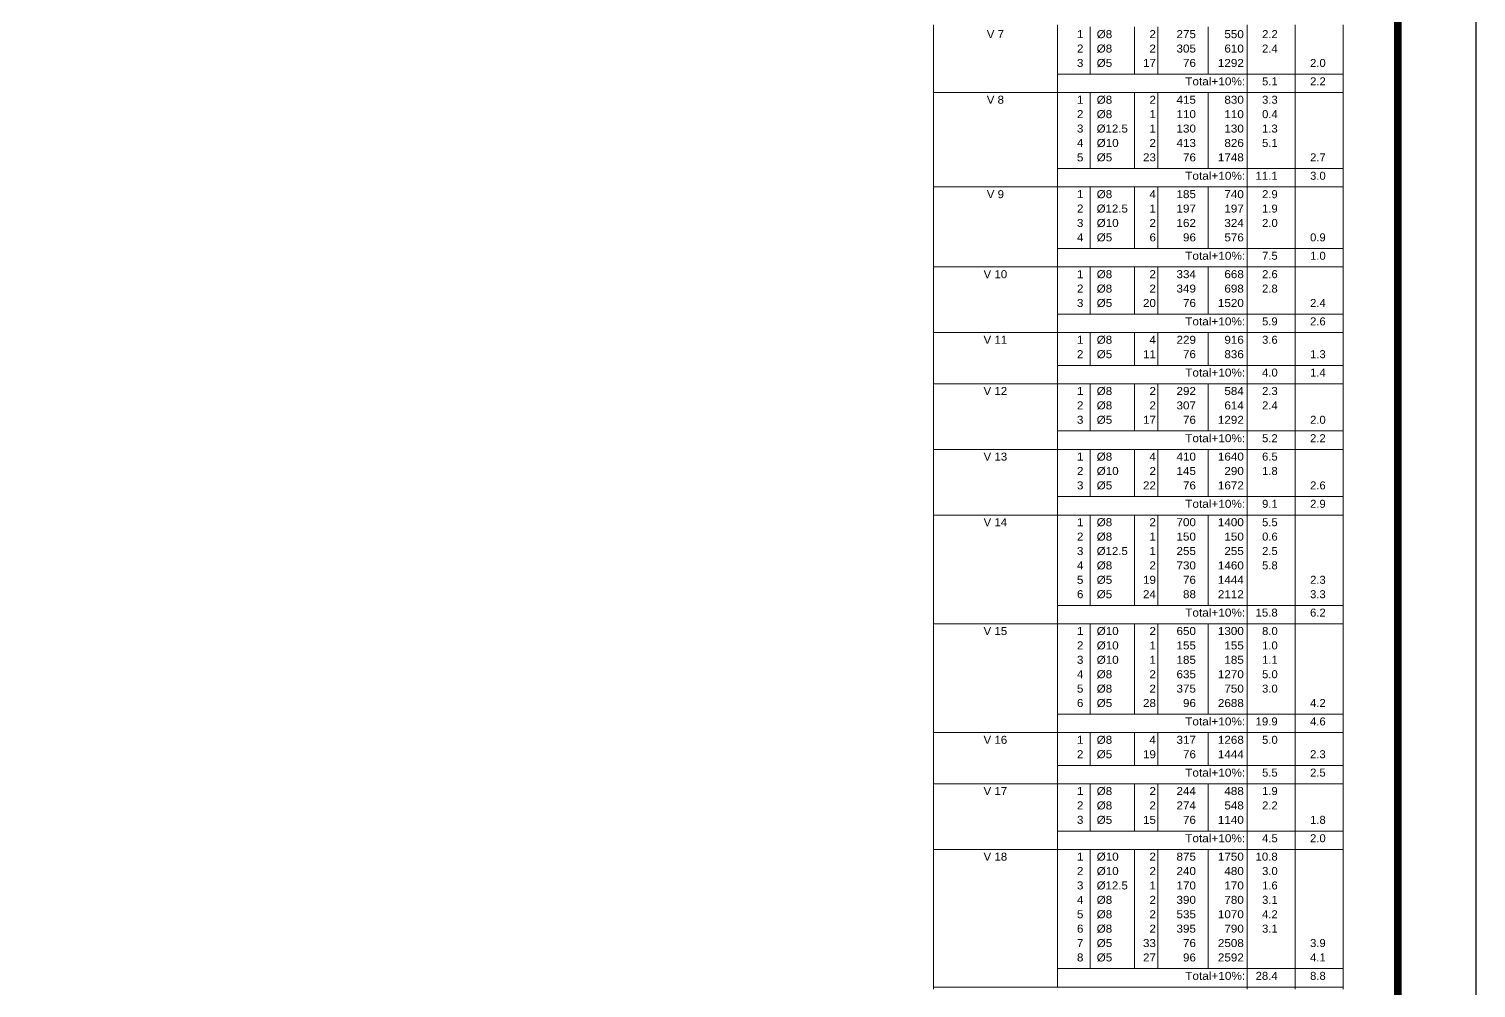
# Model space of a CAD drawing. Header units: centimetres. Extents: x 3194 to 3278, y -951 to -517.
# Drawn here: x 3259.92 to 3278.42, y -537.53 to -525.27 of the extents above; entities that cross this region are included whole.
import ezdxf
from ezdxf.enums import TextEntityAlignment as Align

# ---------------------------------------------------------------- set-up
doc = ezdxf.new("R2010")
doc.units = ezdxf.units.CM
doc.layers.add('ARQ-FOLHA', color=7, linetype='Continuous')
doc.layers.add('TABELAS', color=7, linetype='Continuous', lineweight=0)
doc.layers.add('TEXTO_TABELAS', color=7, linetype='Continuous', lineweight=0)
doc.styles.add('CYPETXT', font='arial.ttf', dxfattribs={"height": 0.2})

# ---------------------------------------------------------------- blocks, each defined once
blk = doc.blocks.new('FOLHA A1')
at = {"layer": 'ARQ-FOLHA'}
blk.add_line((841, -594), (841, 0), dxfattribs=at)
at = {"layer": 'ARQ-FOLHA', "const_width": 1}
blk.add_lwpolyline([(25, -10), (25, -584), (831, -584), (831, -10), (25, -10)], dxfattribs=at)

msp = doc.modelspace()

# ---------------------------------------------------------------- linework, layer by layer
at = {"layer": 'TABELAS'}
for p, q in [((3271.48162, -525.26831), (3271.48162, -525.21718)), ((3271.48162, -526.05582), (3271.48162, -525.26831)), ((3273.06686, -525.26831), (3273.06686, -525.21718)), ((3273.06686, -526.05582), (3273.06686, -525.26831)), ((3273.48414, -525.26831), (3273.48414, -525.24274)), ((3273.48414, -525.84616), (3273.48414, -525.26831)), ((3274.05278, -525.26831), (3274.05278, -525.24274)), ((3274.05278, -525.84616), (3274.05278, -525.26831)), ((3274.35244, -525.26831), (3274.35244, -525.24274)), ((3274.35244, -525.84616), (3274.35244, -525.26831)), ((3274.99268, -525.26831), (3274.99268, -525.24274)), ((3274.99268, -525.84616), (3274.99268, -525.26831)), ((3275.49382, -525.26831), (3275.49382, -525.21718)), ((3275.49382, -526.05582), (3275.49382, -525.26831)), ((3276.10746, -525.26831), (3276.10746, -525.21718)), ((3276.10746, -526.05582), (3276.10746, -525.26831)), ((3276.7211, -525.26831), (3276.7211, -525.21718)), ((3276.7211, -526.05582), (3276.7211, -525.26831)), ((3273.06686, -525.84616), (3276.7211, -525.84616)), ((3271.48162, -526.10696), (3271.48162, -526.05582)), ((3271.48162, -526.08139), (3276.7211, -526.08139)), ((3271.48162, -527.26265), (3271.48162, -526.10696)), ((3273.06686, -526.10696), (3273.06686, -526.05582)), ((3273.06686, -527.26265), (3273.06686, -526.10696)), ((3273.48414, -526.10696), (3273.48414, -526.08139)), ((3273.48414, -527.05299), (3273.48414, -526.10696)), ((3274.05278, -526.10696), (3274.05278, -526.08139)), ((3274.05278, -527.05299), (3274.05278, -526.10696)), ((3274.35244, -526.10696), (3274.35244, -526.08139)), ((3274.35244, -527.05299), (3274.35244, -526.10696)), ((3274.99268, -526.10696), (3274.99268, -526.08139)), ((3274.99268, -527.05299), (3274.99268, -526.10696)), ((3275.49382, -526.10696), (3275.49382, -526.05582)), ((3275.49382, -527.26265), (3275.49382, -526.10696)), ((3276.10746, -526.10696), (3276.10746, -526.05582)), ((3276.10746, -527.26265), (3276.10746, -526.10696)), ((3276.7211, -526.10696), (3276.7211, -526.05582)), ((3276.7211, -527.26265), (3276.7211, -526.10696)), ((3273.06686, -527.05299), (3276.7211, -527.05299)), ((3271.48162, -527.31379), (3271.48162, -527.26265)), ((3271.48162, -527.28822), (3276.7211, -527.28822)), ((3271.48162, -528.28539), (3271.48162, -527.31379)), ((3273.06686, -527.31379), (3273.06686, -527.26265)), ((3273.06686, -528.28539), (3273.06686, -527.31379)), ((3273.48414, -527.31379), (3273.48414, -527.28822)), ((3273.48414, -528.07573), (3273.48414, -527.31379)), ((3274.05278, -527.31379), (3274.05278, -527.28822)), ((3274.05278, -528.07573), (3274.05278, -527.31379)), ((3274.35244, -527.31379), (3274.35244, -527.28822)), ((3274.35244, -528.07573), (3274.35244, -527.31379)), ((3274.99268, -527.31379), (3274.99268, -527.28822)), ((3274.99268, -528.07573), (3274.99268, -527.31379)), ((3275.49382, -527.31379), (3275.49382, -527.26265)), ((3275.49382, -528.28539), (3275.49382, -527.31379)), ((3276.10746, -527.31379), (3276.10746, -527.26265)), ((3276.10746, -528.28539), (3276.10746, -527.31379)), ((3276.7211, -527.31379), (3276.7211, -527.26265)), ((3276.7211, -528.28539), (3276.7211, -527.31379)), ((3273.06686, -528.07573), (3276.7211, -528.07573)), ((3271.48162, -528.33653), (3271.48162, -528.28539)), ((3271.48162, -528.31096), (3276.7211, -528.31096)), ((3271.48162, -529.12403), (3271.48162, -528.33653)), ((3273.06686, -528.33653), (3273.06686, -528.28539)), ((3273.06686, -529.12403), (3273.06686, -528.33653)), ((3273.48414, -528.33653), (3273.48414, -528.31096)), ((3273.48414, -528.91437), (3273.48414, -528.33653)), ((3274.05278, -528.33653), (3274.05278, -528.31096)), ((3274.05278, -528.91437), (3274.05278, -528.33653)), ((3274.35244, -528.33653), (3274.35244, -528.31096)), ((3274.35244, -528.91437), (3274.35244, -528.33653)), ((3274.99268, -528.33653), (3274.99268, -528.31096)), ((3274.99268, -528.91437), (3274.99268, -528.33653)), ((3275.49382, -528.33653), (3275.49382, -528.28539)), ((3275.49382, -529.12403), (3275.49382, -528.33653)), ((3276.10746, -528.33653), (3276.10746, -528.28539)), ((3276.10746, -529.12403), (3276.10746, -528.33653)), ((3276.7211, -528.33653), (3276.7211, -528.28539)), ((3276.7211, -529.12403), (3276.7211, -528.33653)), ((3273.06686, -528.91437), (3276.7211, -528.91437)), ((3271.48162, -529.17517), (3271.48162, -529.12403)), ((3271.48162, -529.1496), (3276.7211, -529.1496)), ((3271.48162, -529.77859), (3271.48162, -529.17517)), ((3273.06686, -529.17517), (3273.06686, -529.12403)), ((3273.06686, -529.77859), (3273.06686, -529.17517)), ((3273.48414, -529.17517), (3273.48414, -529.1496)), ((3273.48414, -529.56893), (3273.48414, -529.17517)), ((3274.05278, -529.17517), (3274.05278, -529.1496)), ((3274.05278, -529.56893), (3274.05278, -529.17517)), ((3274.35244, -529.17517), (3274.35244, -529.1496)), ((3274.35244, -529.56893), (3274.35244, -529.17517)), ((3274.99268, -529.17517), (3274.99268, -529.1496)), ((3274.99268, -529.56893), (3274.99268, -529.17517)), ((3275.49382, -529.17517), (3275.49382, -529.12403)), ((3275.49382, -529.77859), (3275.49382, -529.17517)), ((3276.10746, -529.17517), (3276.10746, -529.12403)), ((3276.10746, -529.77859), (3276.10746, -529.17517)), ((3276.7211, -529.17517), (3276.7211, -529.12403)), ((3276.7211, -529.77859), (3276.7211, -529.17517)), ((3273.06686, -529.56893), (3276.7211, -529.56893)), ((3271.48162, -529.82972), (3271.48162, -529.77859)), ((3271.48162, -529.80416), (3276.7211, -529.80416)), ((3271.48162, -530.61723), (3271.48162, -529.82972)), ((3273.06686, -529.82972), (3273.06686, -529.77859)), ((3273.06686, -530.61723), (3273.06686, -529.82972)), ((3273.48414, -529.82972), (3273.48414, -529.80416)), ((3273.48414, -530.40757), (3273.48414, -529.82972)), ((3274.05278, -529.82972), (3274.05278, -529.80416)), ((3274.05278, -530.40757), (3274.05278, -529.82972)), ((3274.35244, -529.82972), (3274.35244, -529.80416)), ((3274.35244, -530.40757), (3274.35244, -529.82972)), ((3274.99268, -529.82972), (3274.99268, -529.80416)), ((3274.99268, -530.40757), (3274.99268, -529.82972)), ((3275.49382, -529.82972), (3275.49382, -529.77859)), ((3275.49382, -530.61723), (3275.49382, -529.82972)), ((3276.10746, -529.82972), (3276.10746, -529.77859)), ((3276.10746, -530.61723), (3276.10746, -529.82972)), ((3276.7211, -529.82972), (3276.7211, -529.77859)), ((3276.7211, -530.61723), (3276.7211, -529.82972)), ((3273.06686, -530.40757), (3276.7211, -530.40757)), ((3271.48162, -530.66837), (3271.48162, -530.61723)), ((3271.48162, -530.6428), (3276.7211, -530.6428)), ((3271.48162, -531.45588), (3271.48162, -530.66837)), ((3273.06686, -530.66837), (3273.06686, -530.61723)), ((3273.06686, -531.45588), (3273.06686, -530.66837)), ((3273.48414, -530.66837), (3273.48414, -530.6428)), ((3273.48414, -531.24622), (3273.48414, -530.66837)), ((3274.05278, -530.66837), (3274.05278, -530.6428)), ((3274.05278, -531.24622), (3274.05278, -530.66837)), ((3274.35244, -530.66837), (3274.35244, -530.6428)), ((3274.35244, -531.24622), (3274.35244, -530.66837)), ((3274.99268, -530.66837), (3274.99268, -530.6428)), ((3274.99268, -531.24622), (3274.99268, -530.66837)), ((3275.49382, -530.66837), (3275.49382, -530.61723)), ((3275.49382, -531.45588), (3275.49382, -530.66837)), ((3276.10746, -530.66837), (3276.10746, -530.61723)), ((3276.10746, -531.45588), (3276.10746, -530.66837)), ((3276.7211, -530.66837), (3276.7211, -530.61723)), ((3276.7211, -531.45588), (3276.7211, -530.66837)), ((3273.06686, -531.24622), (3276.7211, -531.24622)), ((3271.48162, -531.50701), (3271.48162, -531.45588)), ((3271.48162, -531.48145), (3276.7211, -531.48145)), ((3273.06686, -531.50701), (3273.06686, -531.45588)), ((3273.48414, -531.50701), (3273.48414, -531.48145)), ((3274.05278, -531.50701), (3274.05278, -531.48145)), ((3274.35244, -531.50701), (3274.35244, -531.48145)), ((3274.99268, -531.50701), (3274.99268, -531.48145)), ((3275.49382, -531.50701), (3275.49382, -531.45588)), ((3276.10746, -531.50701), (3276.10746, -531.45588)), ((3276.7211, -531.50701), (3276.7211, -531.45588)), ((3271.48162, -532.8468), (3271.48162, -531.50701)), ((3273.06686, -532.8468), (3273.06686, -531.50701)), ((3273.48414, -532.63714), (3273.48414, -531.50701)), ((3274.05278, -532.63714), (3274.05278, -531.50701)), ((3274.35244, -532.63714), (3274.35244, -531.50701)), ((3274.99268, -532.63714), (3274.99268, -531.50701)), ((3275.49382, -532.8468), (3275.49382, -531.50701)), ((3276.10746, -532.8468), (3276.10746, -531.50701)), ((3276.7211, -532.8468), (3276.7211, -531.50701)), ((3273.06686, -532.63714), (3276.7211, -532.63714)), ((3271.48162, -532.89794), (3271.48162, -532.8468)), ((3271.48162, -532.87237), (3276.7211, -532.87237)), ((3271.48162, -534.23772), (3271.48162, -532.89794)), ((3273.06686, -532.89794), (3273.06686, -532.8468)), ((3273.06686, -534.23772), (3273.06686, -532.89794)), ((3273.48414, -532.89794), (3273.48414, -532.87237)), ((3273.48414, -534.02806), (3273.48414, -532.89794)), ((3274.05278, -532.89794), (3274.05278, -532.87237)), ((3274.05278, -534.02806), (3274.05278, -532.89794)), ((3274.35244, -532.89794), (3274.35244, -532.87237)), ((3274.35244, -534.02806), (3274.35244, -532.89794)), ((3274.99268, -532.89794), (3274.99268, -532.87237)), ((3274.99268, -534.02806), (3274.99268, -532.89794)), ((3275.49382, -532.89794), (3275.49382, -532.8468)), ((3275.49382, -534.23772), (3275.49382, -532.89794)), ((3276.10746, -532.89794), (3276.10746, -532.8468)), ((3276.10746, -534.23772), (3276.10746, -532.89794)), ((3276.7211, -532.89794), (3276.7211, -532.8468)), ((3276.7211, -534.23772), (3276.7211, -532.89794)), ((3273.06686, -534.02806), (3276.7211, -534.02806)), ((3271.48162, -534.28886), (3271.48162, -534.23772)), ((3271.48162, -534.26329), (3276.7211, -534.26329)), ((3273.06686, -534.28886), (3273.06686, -534.23772)), ((3273.48414, -534.28886), (3273.48414, -534.26329)), ((3274.05278, -534.28886), (3274.05278, -534.26329)), ((3274.35244, -534.28886), (3274.35244, -534.26329)), ((3274.99268, -534.28886), (3274.99268, -534.26329)), ((3275.49382, -534.28886), (3275.49382, -534.23772)), ((3276.10746, -534.28886), (3276.10746, -534.23772)), ((3276.7211, -534.28886), (3276.7211, -534.23772)), ((3271.48162, -534.89228), (3271.48162, -534.28886)), ((3273.06686, -534.89228), (3273.06686, -534.28886)), ((3273.48414, -534.68262), (3273.48414, -534.28886)), ((3274.05278, -534.68262), (3274.05278, -534.28886)), ((3274.35244, -534.68262), (3274.35244, -534.28886)), ((3274.99268, -534.68262), (3274.99268, -534.28886)), ((3275.49382, -534.89228), (3275.49382, -534.28886)), ((3276.10746, -534.89228), (3276.10746, -534.28886)), ((3276.7211, -534.89228), (3276.7211, -534.28886)), ((3273.06686, -534.68262), (3276.7211, -534.68262)), ((3271.48162, -534.94341), (3271.48162, -534.89228)), ((3271.48162, -534.91784), (3276.7211, -534.91784)), ((3271.48162, -535.73092), (3271.48162, -534.94341)), ((3273.06686, -534.94341), (3273.06686, -534.89228)), ((3273.06686, -535.73092), (3273.06686, -534.94341)), ((3273.48414, -534.94341), (3273.48414, -534.91784)), ((3273.48414, -535.52126), (3273.48414, -534.94341)), ((3274.05278, -534.94341), (3274.05278, -534.91784)), ((3274.05278, -535.52126), (3274.05278, -534.94341)), ((3274.35244, -534.94341), (3274.35244, -534.91784)), ((3274.35244, -535.52126), (3274.35244, -534.94341)), ((3274.99268, -534.94341), (3274.99268, -534.91784)), ((3274.99268, -535.52126), (3274.99268, -534.94341)), ((3275.49382, -534.94341), (3275.49382, -534.89228)), ((3275.49382, -535.73092), (3275.49382, -534.94341)), ((3276.10746, -534.94341), (3276.10746, -534.89228)), ((3276.10746, -535.73092), (3276.10746, -534.94341)), ((3276.7211, -534.94341), (3276.7211, -534.89228)), ((3276.7211, -535.73092), (3276.7211, -534.94341)), ((3273.06686, -535.52126), (3276.7211, -535.52126)), ((3271.48162, -535.78206), (3271.48162, -535.73092)), ((3271.48162, -535.75649), (3276.7211, -535.75649)), ((3273.06686, -535.78206), (3273.06686, -535.73092)), ((3273.48414, -535.78206), (3273.48414, -535.75649)), ((3274.05278, -535.78206), (3274.05278, -535.75649)), ((3274.35244, -535.78206), (3274.35244, -535.75649)), ((3274.99268, -535.78206), (3274.99268, -535.75649)), ((3275.49382, -535.78206), (3275.49382, -535.73092)), ((3276.10746, -535.78206), (3276.10746, -535.73092)), ((3276.7211, -535.78206), (3276.7211, -535.73092)), ((3271.48162, -537.49003), (3271.48162, -535.78206)), ((3273.06686, -537.49003), (3273.06686, -535.78206)), ((3273.48414, -537.28037), (3273.48414, -535.78206)), ((3274.05278, -537.28037), (3274.05278, -535.78206)), ((3274.35244, -537.28037), (3274.35244, -535.78206)), ((3274.99268, -537.28037), (3274.99268, -535.78206)), ((3275.49382, -537.49003), (3275.49382, -535.78206)), ((3276.10746, -537.49003), (3276.10746, -535.78206)), ((3276.7211, -537.49003), (3276.7211, -535.78206)), ((3273.06686, -537.28037), (3276.7211, -537.28037)), ((3271.48162, -537.54117), (3271.48162, -537.49003)), ((3271.48162, -537.5156), (3276.7211, -537.5156)), ((3273.06686, -537.5156), (3273.06686, -537.49003)), ((3275.49382, -537.54117), (3275.49382, -537.49003)), ((3276.10746, -537.54117), (3276.10746, -537.49003)), ((3276.7211, -537.54117), (3276.7211, -537.49003))]:
    msp.add_line(p, q, dxfattribs=at)

# ---------------------------------------------------------------- block references
at = {"layer": 'ARQ-FOLHA', "xscale": 0.1, "yscale": 0.1, "zscale": 0.1}
msp.add_blockref('FOLHA A1', (3194.3194, -516.813), dxfattribs=at)

# ---------------------------------------------------------------- texts
at = {"layer": 'TEXTO_TABELAS', "style": 'CYPETXT'}
for s, height, width, p, p2 in [('V 7', 0.102274, 1.022957, (3272.16455, -525.38593), (3272.38393, -525.38593)), ('1', 0.10227, 1.042546, (3273.31692, -525.38593), (3273.39976, -525.38593)), ('%%c8', 0.102274, 1.038327, (3273.56979, -525.38593), (3273.76769, -525.38593)), ('2', 0.10227, 1.042546, (3274.24403, -525.38593), (3274.32688, -525.38593)), ('275', 0.102274, 1.042546, (3274.58972, -525.38593), (3274.83824, -525.38593)), ('550', 0.102274, 1.042546, (3275.20183, -525.38593), (3275.45035, -525.38593)), ('2.2', 0.102274, 1.00411, (3275.68405, -525.38593), (3275.88348, -525.38593)), ('2', 0.10227, 1.042546, (3273.31692, -525.57002), (3273.39976, -525.57002)), ('%%c8', 0.102274, 1.038327, (3273.56979, -525.57002), (3273.76769, -525.57002)), ('2', 0.10227, 1.042546, (3274.24403, -525.57002), (3274.32688, -525.57002)), ('305', 0.102274, 1.042546, (3274.58972, -525.57002), (3274.83824, -525.57002)), ('610', 0.102274, 1.042546, (3275.20183, -525.57002), (3275.45035, -525.57002)), ('2.4', 0.102274, 1.00411, (3275.68405, -525.57002), (3275.88348, -525.57002)), ('3', 0.10227, 1.042546, (3273.31692, -525.75411), (3273.39976, -525.75411)), ('%%c5', 0.102274, 1.038327, (3273.56979, -525.75411), (3273.76769, -525.75411)), ('17', 0.102274, 1.042546, (3274.16119, -525.75411), (3274.32688, -525.75411)), ('76', 0.102274, 1.042546, (3274.67256, -525.75411), (3274.83824, -525.75411)), ('1292', 0.102274, 1.042546, (3275.11899, -525.75411), (3275.45035, -525.75411)), ('2.0', 0.102274, 1.00411, (3276.29769, -525.75411), (3276.49713, -525.75411)), ('Total+10%:', 0.102274, 1.055486, (3274.7012, -525.98934), (3275.46825, -525.98934)), ('5.1', 0.102274, 1.00411, (3275.68405, -525.98934), (3275.88348, -525.98934)), ('2.2', 0.102274, 1.00411, (3276.29769, -525.98934), (3276.49713, -525.98934)), ('V 8', 0.102274, 1.022957, (3272.16455, -526.22457), (3272.38393, -526.22457)), ('1', 0.10227, 1.042546, (3273.31692, -526.22457), (3273.39976, -526.22457)), ('%%c8', 0.102274, 1.038327, (3273.56979, -526.22457), (3273.76769, -526.22457)), ('2', 0.10227, 1.042546, (3274.24403, -526.22457), (3274.32688, -526.22457)), ('415', 0.102274, 1.042546, (3274.58972, -526.22457), (3274.83824, -526.22457)), ('830', 0.102274, 1.042546, (3275.20183, -526.22457), (3275.45035, -526.22457)), ('3.3', 0.102274, 1.00411, (3275.68405, -526.22457), (3275.88348, -526.22457)), ('2', 0.10227, 1.042546, (3273.31692, -526.40867), (3273.39976, -526.40867)), ('%%c8', 0.102274, 1.038327, (3273.56979, -526.40867), (3273.76769, -526.40867)), ('1', 0.10227, 1.042546, (3274.24403, -526.40867), (3274.32688, -526.40867)), ('110', 0.102274, 1.042546, (3274.58972, -526.40867), (3274.83824, -526.40867)), ('110', 0.102274, 1.042546, (3275.20183, -526.40867), (3275.45035, -526.40867)), ('0.4', 0.102274, 1.00411, (3275.68405, -526.40867), (3275.88348, -526.40867)), ('3', 0.10227, 1.042546, (3273.31692, -526.59276), (3273.39976, -526.59276)), ('%%c12.5', 0.102274, 1.020866, (3273.56979, -526.59276), (3273.96713, -526.59276)), ('1', 0.10227, 1.042546, (3274.24403, -526.59276), (3274.32688, -526.59276)), ('130', 0.102274, 1.042546, (3274.58972, -526.59276), (3274.83824, -526.59276)), ('130', 0.102274, 1.042546, (3275.20183, -526.59276), (3275.45035, -526.59276)), ('1.3', 0.102274, 1.00411, (3275.68405, -526.59276), (3275.88348, -526.59276)), ('4', 0.10227, 1.042546, (3273.31692, -526.77685), (3273.39976, -526.77685)), ('%%c10', 0.102274, 1.039569, (3273.56979, -526.77685), (3273.85054, -526.77685)), ('2', 0.10227, 1.042546, (3274.24403, -526.77685), (3274.32688, -526.77685)), ('413', 0.102274, 1.042546, (3274.58972, -526.77685), (3274.83824, -526.77685)), ('826', 0.102274, 1.042546, (3275.20183, -526.77685), (3275.45035, -526.77685)), ('5.1', 0.102274, 1.00411, (3275.68405, -526.77685), (3275.88348, -526.77685)), ('5', 0.10227, 1.042546, (3273.31692, -526.96094), (3273.39976, -526.96094)), ('%%c5', 0.102274, 1.038327, (3273.56979, -526.96094), (3273.76769, -526.96094)), ('23', 0.102274, 1.042546, (3274.16119, -526.96094), (3274.32688, -526.96094)), ('76', 0.102274, 1.042546, (3274.67256, -526.96094), (3274.83824, -526.96094)), ('1748', 0.102274, 1.042546, (3275.11899, -526.96094), (3275.45035, -526.96094)), ('2.7', 0.102274, 1.00411, (3276.29769, -526.96094), (3276.49713, -526.96094)), ('Total+10%:', 0.102274, 1.055486, (3274.7012, -527.19617), (3275.46825, -527.19617)), ('11.1', 0.102274, 1.015093, (3275.60121, -527.19617), (3275.88348, -527.19617)), ('3.0', 0.102274, 1.00411, (3276.29769, -527.19617), (3276.49713, -527.19617)), ('V 9', 0.102274, 1.022957, (3272.16455, -527.4314), (3272.38393, -527.4314)), ('1', 0.10227, 1.042546, (3273.31692, -527.4314), (3273.39976, -527.4314)), ('%%c8', 0.102274, 1.038327, (3273.56979, -527.4314), (3273.76769, -527.4314)), ('4', 0.10227, 1.042546, (3274.24403, -527.4314), (3274.32688, -527.4314)), ('185', 0.102274, 1.042546, (3274.58972, -527.4314), (3274.83824, -527.4314)), ('740', 0.102274, 1.042546, (3275.20183, -527.4314), (3275.45035, -527.4314)), ('2.9', 0.102274, 1.00411, (3275.68405, -527.4314), (3275.88348, -527.4314)), ('2', 0.10227, 1.042546, (3273.31692, -527.6155), (3273.39976, -527.6155)), ('%%c12.5', 0.102274, 1.020866, (3273.56979, -527.6155), (3273.96713, -527.6155)), ('1', 0.10227, 1.042546, (3274.24403, -527.6155), (3274.32688, -527.6155)), ('197', 0.102274, 1.042546, (3274.58972, -527.6155), (3274.83824, -527.6155)), ('197', 0.102274, 1.042546, (3275.20183, -527.6155), (3275.45035, -527.6155)), ('1.9', 0.102274, 1.00411, (3275.68405, -527.6155), (3275.88348, -527.6155)), ('3', 0.10227, 1.042546, (3273.31692, -527.79959), (3273.39976, -527.79959)), ('%%c10', 0.102274, 1.039569, (3273.56979, -527.79959), (3273.85054, -527.79959)), ('2', 0.10227, 1.042546, (3274.24403, -527.79959), (3274.32688, -527.79959)), ('162', 0.102274, 1.042546, (3274.58972, -527.79959), (3274.83824, -527.79959)), ('324', 0.102274, 1.042546, (3275.20183, -527.79959), (3275.45035, -527.79959)), ('2.0', 0.102274, 1.00411, (3275.68405, -527.79959), (3275.88348, -527.79959)), ('4', 0.10227, 1.042546, (3273.31692, -527.98368), (3273.39976, -527.98368)), ('%%c5', 0.102274, 1.038327, (3273.56979, -527.98368), (3273.76769, -527.98368)), ('6', 0.10227, 1.042546, (3274.24403, -527.98368), (3274.32688, -527.98368)), ('96', 0.102274, 1.042546, (3274.67256, -527.98368), (3274.83824, -527.98368)), ('576', 0.102274, 1.042546, (3275.20183, -527.98368), (3275.45035, -527.98368)), ('0.9', 0.102274, 1.00411, (3276.29769, -527.98368), (3276.49713, -527.98368)), ('Total+10%:', 0.102274, 1.055486, (3274.7012, -528.21891), (3275.46825, -528.21891)), ('7.5', 0.102274, 1.00411, (3275.68405, -528.21891), (3275.88348, -528.21891)), ('1.0', 0.102274, 1.00411, (3276.29769, -528.21891), (3276.49713, -528.21891)), ('V 10', 0.102274, 1.028253, (3272.12313, -528.45414), (3272.42535, -528.45414)), ('1', 0.10227, 1.042546, (3273.31692, -528.45414), (3273.39976, -528.45414)), ('%%c8', 0.102274, 1.038327, (3273.56979, -528.45414), (3273.76769, -528.45414)), ('2', 0.10227, 1.042546, (3274.24403, -528.45414), (3274.32688, -528.45414)), ('334', 0.102274, 1.042546, (3274.58972, -528.45414), (3274.83824, -528.45414)), ('668', 0.102274, 1.042546, (3275.20183, -528.45414), (3275.45035, -528.45414)), ('2.6', 0.102274, 1.00411, (3275.68405, -528.45414), (3275.88348, -528.45414)), ('2', 0.10227, 1.042546, (3273.31692, -528.63823), (3273.39976, -528.63823)), ('%%c8', 0.102274, 1.038327, (3273.56979, -528.63823), (3273.76769, -528.63823)), ('2', 0.10227, 1.042546, (3274.24403, -528.63823), (3274.32688, -528.63823)), ('349', 0.102274, 1.042546, (3274.58972, -528.63823), (3274.83824, -528.63823)), ('698', 0.102274, 1.042546, (3275.20183, -528.63823), (3275.45035, -528.63823)), ('2.8', 0.102274, 1.00411, (3275.68405, -528.63823), (3275.88348, -528.63823)), ('3', 0.10227, 1.042546, (3273.31692, -528.82233), (3273.39976, -528.82233)), ('%%c5', 0.102274, 1.038327, (3273.56979, -528.82233), (3273.76769, -528.82233)), ('20', 0.102274, 1.042546, (3274.16119, -528.82233), (3274.32688, -528.82233)), ('76', 0.102274, 1.042546, (3274.67256, -528.82233), (3274.83824, -528.82233)), ('1520', 0.102274, 1.042546, (3275.11899, -528.82233), (3275.45035, -528.82233)), ('2.4', 0.102274, 1.00411, (3276.29769, -528.82233), (3276.49713, -528.82233)), ('Total+10%:', 0.102274, 1.055486, (3274.7012, -529.05756), (3275.46825, -529.05756)), ('5.9', 0.102274, 1.00411, (3275.68405, -529.05756), (3275.88348, -529.05756)), ('2.6', 0.102274, 1.00411, (3276.29769, -529.05756), (3276.49713, -529.05756)), ('V 11', 0.102274, 1.028253, (3272.12313, -529.29279), (3272.42535, -529.29279)), ('1', 0.10227, 1.042546, (3273.31692, -529.29279), (3273.39976, -529.29279)), ('%%c8', 0.102274, 1.038327, (3273.56979, -529.29279), (3273.76769, -529.29279)), ('4', 0.10227, 1.042546, (3274.24403, -529.29279), (3274.32688, -529.29279)), ('229', 0.102274, 1.042546, (3274.58972, -529.29279), (3274.83824, -529.29279)), ('916', 0.102274, 1.042546, (3275.20183, -529.29279), (3275.45035, -529.29279)), ('3.6', 0.102274, 1.00411, (3275.68405, -529.29279), (3275.88348, -529.29279)), ('2', 0.10227, 1.042546, (3273.31692, -529.47688), (3273.39976, -529.47688)), ('%%c5', 0.102274, 1.038327, (3273.56979, -529.47688), (3273.76769, -529.47688)), ('11', 0.102274, 1.042546, (3274.16119, -529.47688), (3274.32688, -529.47688)), ('76', 0.102274, 1.042546, (3274.67256, -529.47688), (3274.83824, -529.47688)), ('836', 0.102274, 1.042546, (3275.20183, -529.47688), (3275.45035, -529.47688)), ('1.3', 0.102274, 1.00411, (3276.29769, -529.47688), (3276.49713, -529.47688)), ('Total+10%:', 0.102274, 1.055486, (3274.7012, -529.71211), (3275.46825, -529.71211)), ('4.0', 0.102274, 1.00411, (3275.68405, -529.71211), (3275.88348, -529.71211)), ('1.4', 0.102274, 1.00411, (3276.29769, -529.71211), (3276.49713, -529.71211)), ('V 12', 0.102274, 1.028253, (3272.12313, -529.94734), (3272.42535, -529.94734)), ('1', 0.10227, 1.042546, (3273.31692, -529.94734), (3273.39976, -529.94734)), ('%%c8', 0.102274, 1.038327, (3273.56979, -529.94734), (3273.76769, -529.94734)), ('2', 0.10227, 1.042546, (3274.24403, -529.94734), (3274.32688, -529.94734)), ('292', 0.102274, 1.042546, (3274.58972, -529.94734), (3274.83824, -529.94734)), ('584', 0.102274, 1.042546, (3275.20183, -529.94734), (3275.45035, -529.94734)), ('2.3', 0.102274, 1.00411, (3275.68405, -529.94734), (3275.88348, -529.94734)), ('2', 0.10227, 1.042546, (3273.31692, -530.13143), (3273.39976, -530.13143)), ('%%c8', 0.102274, 1.038327, (3273.56979, -530.13143), (3273.76769, -530.13143)), ('%%c5', 0.102274, 1.038327, (3273.56979, -530.31552), (3273.76769, -530.31552)), ('2', 0.10227, 1.042546, (3274.24403, -530.13143), (3274.32688, -530.13143)), ('307', 0.102274, 1.042546, (3274.58972, -530.13143), (3274.83824, -530.13143)), ('614', 0.102274, 1.042546, (3275.20183, -530.13143), (3275.45035, -530.13143)), ('2.4', 0.102274, 1.00411, (3275.68405, -530.13143), (3275.88348, -530.13143)), ('3', 0.10227, 1.042546, (3273.31692, -530.31552), (3273.39976, -530.31552)), ('17', 0.102274, 1.042546, (3274.16119, -530.31552), (3274.32688, -530.31552)), ('76', 0.102274, 1.042546, (3274.67256, -530.31552), (3274.83824, -530.31552)), ('1292', 0.102274, 1.042546, (3275.11899, -530.31552), (3275.45035, -530.31552)), ('2.0', 0.102274, 1.00411, (3276.29769, -530.31552), (3276.49713, -530.31552)), ('Total+10%:', 0.102274, 1.055486, (3274.7012, -530.55075), (3275.46825, -530.55075)), ('5.2', 0.102274, 1.00411, (3275.68405, -530.55075), (3275.88348, -530.55075)), ('2.2', 0.102274, 1.00411, (3276.29769, -530.55075), (3276.49713, -530.55075)), ('V 13', 0.102274, 1.028253, (3272.12313, -530.78598), (3272.42535, -530.78598)), ('1', 0.10227, 1.042546, (3273.31692, -530.78598), (3273.39976, -530.78598)), ('%%c8', 0.102274, 1.038327, (3273.56979, -530.78598), (3273.76769, -530.78598)), ('4', 0.10227, 1.042546, (3274.24403, -530.78598), (3274.32688, -530.78598)), ('410', 0.102274, 1.042546, (3274.58972, -530.78598), (3274.83824, -530.78598)), ('1640', 0.102274, 1.042546, (3275.11899, -530.78598), (3275.45035, -530.78598)), ('6.5', 0.102274, 1.00411, (3275.68405, -530.78598), (3275.88348, -530.78598)), ('2', 0.10227, 1.042546, (3273.31692, -530.97008), (3273.39976, -530.97008)), ('%%c10', 0.102274, 1.039569, (3273.56979, -530.97008), (3273.85054, -530.97008)), ('2', 0.10227, 1.042546, (3274.24403, -530.97008), (3274.32688, -530.97008)), ('145', 0.102274, 1.042546, (3274.58972, -530.97008), (3274.83824, -530.97008)), ('290', 0.102274, 1.042546, (3275.20183, -530.97008), (3275.45035, -530.97008)), ('1.8', 0.102274, 1.00411, (3275.68405, -530.97008), (3275.88348, -530.97008)), ('3', 0.10227, 1.042546, (3273.31692, -531.15417), (3273.39976, -531.15417)), ('%%c5', 0.102274, 1.038327, (3273.56979, -531.15417), (3273.76769, -531.15417)), ('22', 0.102274, 1.042546, (3274.16119, -531.15417), (3274.32688, -531.15417)), ('76', 0.102274, 1.042546, (3274.67256, -531.15417), (3274.83824, -531.15417)), ('1672', 0.102274, 1.042546, (3275.11899, -531.15417), (3275.45035, -531.15417)), ('2.6', 0.102274, 1.00411, (3276.29769, -531.15417), (3276.49713, -531.15417)), ('Total+10%:', 0.102274, 1.055486, (3274.7012, -531.3894), (3275.46825, -531.3894)), ('9.1', 0.102274, 1.00411, (3275.68405, -531.3894), (3275.88348, -531.3894)), ('2.9', 0.102274, 1.00411, (3276.29769, -531.3894), (3276.49713, -531.3894)), ('V 14', 0.102274, 1.028253, (3272.12313, -531.62463), (3272.42535, -531.62463)), ('1', 0.10227, 1.042546, (3273.31692, -531.62463), (3273.39976, -531.62463)), ('%%c8', 0.102274, 1.038327, (3273.56979, -531.62463), (3273.76769, -531.62463)), ('2', 0.10227, 1.042546, (3274.24403, -531.62463), (3274.32688, -531.62463)), ('700', 0.102274, 1.042546, (3274.58972, -531.62463), (3274.83824, -531.62463)), ('1400', 0.102274, 1.042546, (3275.11899, -531.62463), (3275.45035, -531.62463)), ('5.5', 0.102274, 1.00411, (3275.68405, -531.62463), (3275.88348, -531.62463)), ('2', 0.10227, 1.042546, (3273.31692, -531.80872), (3273.39976, -531.80872)), ('%%c8', 0.102274, 1.038327, (3273.56979, -531.80872), (3273.76769, -531.80872)), ('1', 0.10227, 1.042546, (3274.24403, -531.80872), (3274.32688, -531.80872)), ('150', 0.102274, 1.042546, (3274.58972, -531.80872), (3274.83824, -531.80872)), ('150', 0.102274, 1.042546, (3275.20183, -531.80872), (3275.45035, -531.80872)), ('0.6', 0.102274, 1.00411, (3275.68405, -531.80872), (3275.88348, -531.80872)), ('3', 0.10227, 1.042546, (3273.31692, -531.99281), (3273.39976, -531.99281)), ('%%c12.5', 0.102274, 1.020866, (3273.56979, -531.99281), (3273.96713, -531.99281)), ('1', 0.10227, 1.042546, (3274.24403, -531.99281), (3274.32688, -531.99281)), ('255', 0.102274, 1.042546, (3274.58972, -531.99281), (3274.83824, -531.99281)), ('255', 0.102274, 1.042546, (3275.20183, -531.99281), (3275.45035, -531.99281)), ('2.5', 0.102274, 1.00411, (3275.68405, -531.99281), (3275.88348, -531.99281)), ('4', 0.10227, 1.042546, (3273.31692, -532.17691), (3273.39976, -532.17691)), ('%%c8', 0.102274, 1.038327, (3273.56979, -532.17691), (3273.76769, -532.17691)), ('2', 0.10227, 1.042546, (3274.24403, -532.17691), (3274.32688, -532.17691)), ('730', 0.102274, 1.042546, (3274.58972, -532.17691), (3274.83824, -532.17691)), ('1460', 0.102274, 1.042546, (3275.11899, -532.17691), (3275.45035, -532.17691)), ('5.8', 0.102274, 1.00411, (3275.68405, -532.17691), (3275.88348, -532.17691)), ('5', 0.10227, 1.042546, (3273.31692, -532.361), (3273.39976, -532.361)), ('%%c5', 0.102274, 1.038327, (3273.56979, -532.361), (3273.76769, -532.361)), ('19', 0.102274, 1.042546, (3274.16119, -532.361), (3274.32688, -532.361)), ('76', 0.102274, 1.042546, (3274.67256, -532.361), (3274.83824, -532.361)), ('1444', 0.102274, 1.042546, (3275.11899, -532.361), (3275.45035, -532.361)), ('2.3', 0.102274, 1.00411, (3276.29769, -532.361), (3276.49713, -532.361)), ('6', 0.10227, 1.042546, (3273.31692, -532.54509), (3273.39976, -532.54509)), ('%%c5', 0.102274, 1.038327, (3273.56979, -532.54509), (3273.76769, -532.54509)), ('24', 0.102274, 1.042546, (3274.16119, -532.54509), (3274.32688, -532.54509)), ('88', 0.102274, 1.042546, (3274.67256, -532.54509), (3274.83824, -532.54509)), ('2112', 0.102274, 1.042546, (3275.11899, -532.54509), (3275.45035, -532.54509)), ('3.3', 0.102274, 1.00411, (3276.29769, -532.54509), (3276.49713, -532.54509)), ('Total+10%:', 0.102274, 1.055486, (3274.7012, -532.78032), (3275.46825, -532.78032)), ('15.8', 0.102274, 1.015093, (3275.60121, -532.78032), (3275.88348, -532.78032)), ('6.2', 0.102274, 1.00411, (3276.29769, -532.78032), (3276.49713, -532.78032)), ('V 15', 0.102274, 1.028253, (3272.12313, -533.01555), (3272.42535, -533.01555)), ('1', 0.10227, 1.042546, (3273.31692, -533.01555), (3273.39976, -533.01555)), ('%%c10', 0.102274, 1.039569, (3273.56979, -533.01555), (3273.85054, -533.01555)), ('2', 0.10227, 1.042546, (3274.24403, -533.01555), (3274.32688, -533.01555)), ('650', 0.102274, 1.042546, (3274.58972, -533.01555), (3274.83824, -533.01555)), ('1300', 0.102274, 1.042546, (3275.11899, -533.01555), (3275.45035, -533.01555)), ('8.0', 0.102274, 1.00411, (3275.68405, -533.01555), (3275.88348, -533.01555)), ('2', 0.10227, 1.042546, (3273.31692, -533.19965), (3273.39976, -533.19965)), ('%%c10', 0.102274, 1.039569, (3273.56979, -533.19965), (3273.85054, -533.19965)), ('1', 0.10227, 1.042546, (3274.24403, -533.19965), (3274.32688, -533.19965)), ('155', 0.102274, 1.042546, (3274.58972, -533.19965), (3274.83824, -533.19965)), ('155', 0.102274, 1.042546, (3275.20183, -533.19965), (3275.45035, -533.19965)), ('1.0', 0.102274, 1.00411, (3275.68405, -533.19965), (3275.88348, -533.19965)), ('3', 0.10227, 1.042546, (3273.31692, -533.38374), (3273.39976, -533.38374)), ('%%c10', 0.102274, 1.039569, (3273.56979, -533.38374), (3273.85054, -533.38374)), ('1', 0.10227, 1.042546, (3274.24403, -533.38374), (3274.32688, -533.38374)), ('185', 0.102274, 1.042546, (3274.58972, -533.38374), (3274.83824, -533.38374)), ('185', 0.102274, 1.042546, (3275.20183, -533.38374), (3275.45035, -533.38374)), ('1.1', 0.102274, 1.00411, (3275.68405, -533.38374), (3275.88348, -533.38374)), ('4', 0.10227, 1.042546, (3273.31692, -533.56783), (3273.39976, -533.56783)), ('%%c8', 0.102274, 1.038327, (3273.56979, -533.56783), (3273.76769, -533.56783)), ('2', 0.10227, 1.042546, (3274.24403, -533.56783), (3274.32688, -533.56783)), ('635', 0.102274, 1.042546, (3274.58972, -533.56783), (3274.83824, -533.56783)), ('1270', 0.102274, 1.042546, (3275.11899, -533.56783), (3275.45035, -533.56783)), ('5.0', 0.102274, 1.00411, (3275.68405, -533.56783), (3275.88348, -533.56783)), ('5', 0.10227, 1.042546, (3273.31692, -533.75192), (3273.39976, -533.75192)), ('%%c8', 0.102274, 1.038327, (3273.56979, -533.75192), (3273.76769, -533.75192)), ('2', 0.10227, 1.042546, (3274.24403, -533.75192), (3274.32688, -533.75192)), ('375', 0.102274, 1.042546, (3274.58972, -533.75192), (3274.83824, -533.75192)), ('750', 0.102274, 1.042546, (3275.20183, -533.75192), (3275.45035, -533.75192)), ('3.0', 0.102274, 1.00411, (3275.68405, -533.75192), (3275.88348, -533.75192)), ('6', 0.10227, 1.042546, (3273.31692, -533.93602), (3273.39976, -533.93602)), ('%%c5', 0.102274, 1.038327, (3273.56979, -533.93602), (3273.76769, -533.93602)), ('28', 0.102274, 1.042546, (3274.16119, -533.93602), (3274.32688, -533.93602)), ('96', 0.102274, 1.042546, (3274.67256, -533.93602), (3274.83824, -533.93602)), ('2688', 0.102274, 1.042546, (3275.11899, -533.93602), (3275.45035, -533.93602)), ('4.2', 0.102274, 1.00411, (3276.29769, -533.93602), (3276.49713, -533.93602)), ('Total+10%:', 0.102274, 1.055486, (3274.7012, -534.17125), (3275.46825, -534.17125)), ('19.9', 0.102274, 1.015093, (3275.60121, -534.17125), (3275.88348, -534.17125)), ('4.6', 0.102274, 1.00411, (3276.29769, -534.17125), (3276.49713, -534.17125)), ('V 16', 0.102274, 1.028253, (3272.12313, -534.40648), (3272.42535, -534.40648)), ('1', 0.10227, 1.042546, (3273.31692, -534.40648), (3273.39976, -534.40648)), ('%%c8', 0.102274, 1.038327, (3273.56979, -534.40648), (3273.76769, -534.40648)), ('4', 0.10227, 1.042546, (3274.24403, -534.40648), (3274.32688, -534.40648)), ('317', 0.102274, 1.042546, (3274.58972, -534.40648), (3274.83824, -534.40648)), ('1268', 0.102274, 1.042546, (3275.11899, -534.40648), (3275.45035, -534.40648)), ('5.0', 0.102274, 1.00411, (3275.68405, -534.40648), (3275.88348, -534.40648)), ('2', 0.10227, 1.042546, (3273.31692, -534.59057), (3273.39976, -534.59057)), ('%%c5', 0.102274, 1.038327, (3273.56979, -534.59057), (3273.76769, -534.59057)), ('19', 0.102274, 1.042546, (3274.16119, -534.59057), (3274.32688, -534.59057)), ('76', 0.102274, 1.042546, (3274.67256, -534.59057), (3274.83824, -534.59057)), ('1444', 0.102274, 1.042546, (3275.11899, -534.59057), (3275.45035, -534.59057)), ('2.3', 0.102274, 1.00411, (3276.29769, -534.59057), (3276.49713, -534.59057)), ('Total+10%:', 0.102274, 1.055486, (3274.7012, -534.8258), (3275.46825, -534.8258)), ('5.5', 0.102274, 1.00411, (3275.68405, -534.8258), (3275.88348, -534.8258)), ('2.5', 0.102274, 1.00411, (3276.29769, -534.8258), (3276.49713, -534.8258)), ('V 17', 0.102274, 1.028253, (3272.12313, -535.06103), (3272.42535, -535.06103)), ('1', 0.10227, 1.042546, (3273.31692, -535.06103), (3273.39976, -535.06103)), ('%%c8', 0.102274, 1.038327, (3273.56979, -535.06103), (3273.76769, -535.06103)), ('2', 0.10227, 1.042546, (3274.24403, -535.06103), (3274.32688, -535.06103)), ('244', 0.102274, 1.042546, (3274.58972, -535.06103), (3274.83824, -535.06103)), ('488', 0.102274, 1.042546, (3275.20183, -535.06103), (3275.45035, -535.06103)), ('1.9', 0.102274, 1.00411, (3275.68405, -535.06103), (3275.88348, -535.06103)), ('2', 0.10227, 1.042546, (3273.31692, -535.24512), (3273.39976, -535.24512)), ('%%c8', 0.102274, 1.038327, (3273.56979, -535.24512), (3273.76769, -535.24512)), ('2', 0.10227, 1.042546, (3274.24403, -535.24512), (3274.32688, -535.24512)), ('274', 0.102274, 1.042546, (3274.58972, -535.24512), (3274.83824, -535.24512)), ('548', 0.102274, 1.042546, (3275.20183, -535.24512), (3275.45035, -535.24512)), ('2.2', 0.102274, 1.00411, (3275.68405, -535.24512), (3275.88348, -535.24512)), ('3', 0.10227, 1.042546, (3273.31692, -535.42921), (3273.39976, -535.42921)), ('%%c5', 0.102274, 1.038327, (3273.56979, -535.42921), (3273.76769, -535.42921)), ('15', 0.102274, 1.042546, (3274.16119, -535.42921), (3274.32688, -535.42921)), ('76', 0.102274, 1.042546, (3274.67256, -535.42921), (3274.83824, -535.42921)), ('1140', 0.102274, 1.042546, (3275.11899, -535.42921), (3275.45035, -535.42921)), ('1.8', 0.102274, 1.00411, (3276.29769, -535.42921), (3276.49713, -535.42921)), ('Total+10%:', 0.102274, 1.055486, (3274.7012, -535.66444), (3275.46825, -535.66444)), ('4.5', 0.102274, 1.00411, (3275.68405, -535.66444), (3275.88348, -535.66444)), ('2.0', 0.102274, 1.00411, (3276.29769, -535.66444), (3276.49713, -535.66444)), ('V 18', 0.102274, 1.028253, (3272.12313, -535.89967), (3272.42535, -535.89967)), ('1', 0.10227, 1.042546, (3273.31692, -535.89967), (3273.39976, -535.89967)), ('%%c10', 0.102274, 1.039569, (3273.56979, -535.89967), (3273.85054, -535.89967)), ('2', 0.10227, 1.042546, (3274.24403, -535.89967), (3274.32688, -535.89967)), ('875', 0.102274, 1.042546, (3274.58972, -535.89967), (3274.83824, -535.89967)), ('1750', 0.102274, 1.042546, (3275.11899, -535.89967), (3275.45035, -535.89967)), ('10.8', 0.102274, 1.015093, (3275.60121, -535.89967), (3275.88348, -535.89967)), ('2', 0.10227, 1.042546, (3273.31692, -536.08377), (3273.39976, -536.08377)), ('%%c10', 0.102274, 1.039569, (3273.56979, -536.08377), (3273.85054, -536.08377)), ('2', 0.10227, 1.042546, (3274.24403, -536.08377), (3274.32688, -536.08377)), ('240', 0.102274, 1.042546, (3274.58972, -536.08377), (3274.83824, -536.08377)), ('480', 0.102274, 1.042546, (3275.20183, -536.08377), (3275.45035, -536.08377)), ('3.0', 0.102274, 1.00411, (3275.68405, -536.08377), (3275.88348, -536.08377)), ('3', 0.10227, 1.042546, (3273.31692, -536.26786), (3273.39976, -536.26786)), ('%%c12.5', 0.102274, 1.020866, (3273.56979, -536.26786), (3273.96713, -536.26786)), ('1', 0.10227, 1.042546, (3274.24403, -536.26786), (3274.32688, -536.26786)), ('170', 0.102274, 1.042546, (3274.58972, -536.26786), (3274.83824, -536.26786)), ('170', 0.102274, 1.042546, (3275.20183, -536.26786), (3275.45035, -536.26786)), ('1.6', 0.102274, 1.00411, (3275.68405, -536.26786), (3275.88348, -536.26786)), ('4', 0.10227, 1.042546, (3273.31692, -536.45195), (3273.39976, -536.45195)), ('%%c8', 0.102274, 1.038327, (3273.56979, -536.45195), (3273.76769, -536.45195)), ('2', 0.10227, 1.042546, (3274.24403, -536.45195), (3274.32688, -536.45195)), ('390', 0.102274, 1.042546, (3274.58972, -536.45195), (3274.83824, -536.45195)), ('780', 0.102274, 1.042546, (3275.20183, -536.45195), (3275.45035, -536.45195)), ('3.1', 0.102274, 1.00411, (3275.68405, -536.45195), (3275.88348, -536.45195)), ('5', 0.10227, 1.042546, (3273.31692, -536.63604), (3273.39976, -536.63604)), ('%%c8', 0.102274, 1.038327, (3273.56979, -536.63604), (3273.76769, -536.63604)), ('2', 0.10227, 1.042546, (3274.24403, -536.63604), (3274.32688, -536.63604)), ('535', 0.102274, 1.042546, (3274.58972, -536.63604), (3274.83824, -536.63604)), ('1070', 0.102274, 1.042546, (3275.11899, -536.63604), (3275.45035, -536.63604)), ('4.2', 0.102274, 1.00411, (3275.68405, -536.63604), (3275.88348, -536.63604)), ('6', 0.10227, 1.042546, (3273.31692, -536.82014), (3273.39976, -536.82014)), ('%%c8', 0.102274, 1.038327, (3273.56979, -536.82014), (3273.76769, -536.82014)), ('2', 0.10227, 1.042546, (3274.24403, -536.82014), (3274.32688, -536.82014)), ('395', 0.102274, 1.042546, (3274.58972, -536.82014), (3274.83824, -536.82014)), ('790', 0.102274, 1.042546, (3275.20183, -536.82014), (3275.45035, -536.82014)), ('3.1', 0.102274, 1.00411, (3275.68405, -536.82014), (3275.88348, -536.82014)), ('7', 0.10227, 1.042546, (3273.31692, -537.00423), (3273.39976, -537.00423)), ('%%c5', 0.102274, 1.038327, (3273.56979, -537.00423), (3273.76769, -537.00423)), ('33', 0.102274, 1.042546, (3274.16119, -537.00423), (3274.32688, -537.00423)), ('76', 0.102274, 1.042546, (3274.67256, -537.00423), (3274.83824, -537.00423)), ('2508', 0.102274, 1.042546, (3275.11899, -537.00423), (3275.45035, -537.00423)), ('3.9', 0.102274, 1.00411, (3276.29769, -537.00423), (3276.49713, -537.00423)), ('8', 0.10227, 1.042546, (3273.31692, -537.18832), (3273.39976, -537.18832)), ('%%c5', 0.102274, 1.038327, (3273.56979, -537.18832), (3273.76769, -537.18832)), ('27', 0.102274, 1.042546, (3274.16119, -537.18832), (3274.32688, -537.18832)), ('96', 0.102274, 1.042546, (3274.67256, -537.18832), (3274.83824, -537.18832)), ('2592', 0.102274, 1.042546, (3275.11899, -537.18832), (3275.45035, -537.18832)), ('4.1', 0.102274, 1.00411, (3276.29769, -537.18832), (3276.49713, -537.18832)), ('Total+10%:', 0.102274, 1.055486, (3274.7012, -537.42355), (3275.46825, -537.42355)), ('28.4', 0.102274, 1.015093, (3275.60121, -537.42355), (3275.88348, -537.42355)), ('8.8', 0.102274, 1.00411, (3276.29769, -537.42355), (3276.49713, -537.42355))]:
    msp.add_text(s, height=height, dxfattribs=dict(at, width=width)).set_placement(p, p2, align=Align.FIT)

doc.saveas('drawing.dxf')
